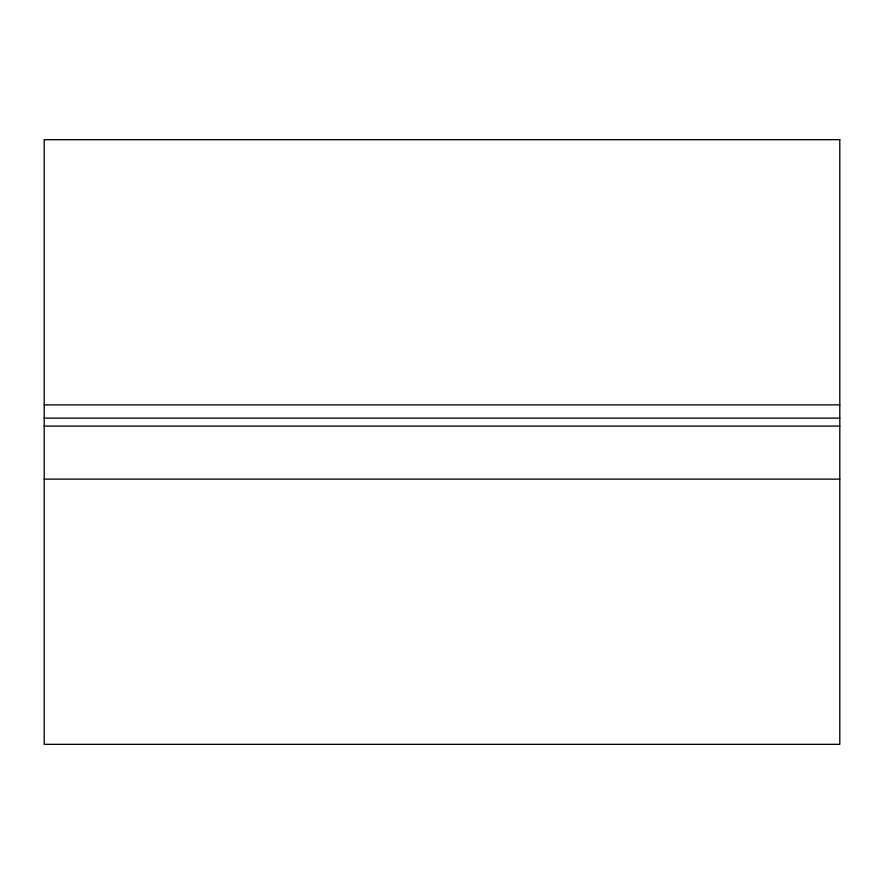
<?xml version="1.0" encoding="UTF-8"?>
<svg xmlns="http://www.w3.org/2000/svg" width="884" height="884" viewBox="0 0 884 884"><rect width="100%" height="100%" fill="white"/><g stroke="black" fill="none" stroke-linecap="round" stroke-linejoin="round"><path stroke-width="1.33" d="M44.2 404.872L839.8 404.872M44.2 418.132L839.8 418.132M44.2 426.088L839.8 426.088M44.2 479.128L839.8 479.128M839.8 139.672L44.2 139.672L44.2 744.328L839.8 744.328L839.8 139.672"/></g></svg>
